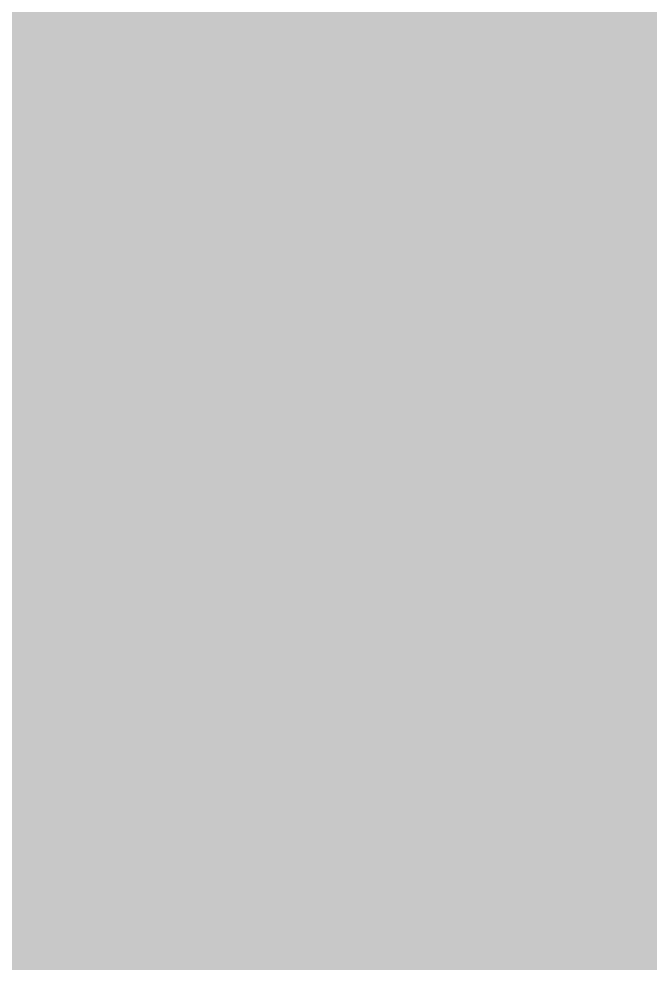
# Model space of a CAD drawing. Header units: millimetres. Extents: x -0.5 to 77.7, y -66.2 to -6.
# Drawn here: x 48.6061 to 48.7085, y -23.548 to -23.3946 of the extents above; entities that cross this region are included whole.
import ezdxf

# ---------------------------------------------------------------- set-up
doc = ezdxf.new("R2010")
doc.units = ezdxf.units.MM
doc.header["$MEASUREMENT"] = 0
doc.layers.add('Inner1', color=7, linetype='Continuous', true_color=0x999966)
doc.layers.add('Top-Silkscreen-Layer', color=7, linetype='Continuous', true_color=0xffcc00)

msp = doc.modelspace()

# ---------------------------------------------------------------- hatches: boundary and pattern name
at = {"layer": 'Inner1'}
msp.add_hatch(color=256, dxfattribs=at).paths.add_polyline_path([(77.23901, -6.45415), (77.23901, -65.68199), (-0.02286, -65.68199), (-0.02286, -6.45415)])
at = {"layer": 'Top-Silkscreen-Layer'}
for points in [[(48.6231, -23.33796), (48.6106, -23.3452), (48.6106, -23.36449), (48.6106, -23.38377), (48.62432, -23.39552), (48.63805, -23.40727), (48.65307, -23.39077), (48.65582, -23.3446)], [(48.6231, -23.4526), (48.60905, -23.478), (48.60751, -23.49618), (48.62279, -23.50524), (48.63808, -23.51431), (48.65058, -23.50491), (48.65226, -23.45525)]]:
    msp.add_hatch(color=256, dxfattribs=at).paths.add_polyline_path(points)

# ---------------------------------------------------------------- linework, layer by layer
at = {"layer": 'Top-Silkscreen-Layer', "const_width": 0.254}
for points in [[(48.72342, -22.99151), (48.72063, -23.05736), (48.75582, -23.00054)], [(48.61435, -23.10973), (48.6031, -23.11901), (48.6031, -23.14092), (48.66415, -23.17106)], [(48.50519, -23.17919), (48.50126, -23.22117), (48.46758, -23.19147), (48.47285, -23.17571), (48.48507, -23.17571)], [(48.8181, -23.22002), (48.83188, -23.29242), (48.8681, -23.2556), (48.8681, -23.2337), (48.85699, -23.22477)], [(48.5071, -23.29154), (48.48738, -23.34358), (48.4581, -23.31185)], [(48.62428, -23.22179), (48.62649, -23.29078), (48.64005, -23.29669), (48.65283, -23.2858), (48.66712, -23.25751), (48.66864, -23.24011), (48.65519, -23.22797)], [(48.71834, -23.23562), (48.72567, -23.27664), (48.73877, -23.28648), (48.75161, -23.27176), (48.76444, -23.25705), (48.75343, -23.23931)], [(48.82408, -23.33462), (48.824, -23.39701), (48.83919, -23.40602), (48.85365, -23.39014), (48.83957, -23.33131)], [(48.6231, -23.33796), (48.6106, -23.3452), (48.6106, -23.36449), (48.6106, -23.38377), (48.62432, -23.39552), (48.63805, -23.40727), (48.65307, -23.39077), (48.65582, -23.3446)], [(48.51003, -23.40118), (48.52664, -23.42023), (48.51188, -23.44133), (48.46391, -23.44167), (48.449, -23.42092), (48.4648, -23.40193)], [(48.82342, -23.45026), (48.80743, -23.4705), (48.80362, -23.48683), (48.81797, -23.5033), (48.85507, -23.50319), (48.86892, -23.48662), (48.8612, -23.46948), (48.83644, -23.44579)], [(48.6231, -23.4526), (48.60905, -23.478), (48.60751, -23.49618), (48.62279, -23.50524), (48.63808, -23.51431), (48.65058, -23.50491), (48.65226, -23.45525)], [(48.6281, -23.56388), (48.62348, -23.61461), (48.63886, -23.62373), (48.65098, -23.61462), (48.6531, -23.57137)], [(48.82278, -23.56761), (48.8106, -23.57458), (48.8106, -23.59426), (48.8106, -23.61394), (48.82426, -23.62274), (48.83792, -23.63153), (48.85142, -23.61605), (48.86491, -23.60057), (48.85925, -23.58632)], [(48.52001, -23.67407), (48.54827, -23.75111), (48.57214, -23.70488), (48.5706, -23.68405), (48.55559, -23.67401)], [(48.82227, -23.68255), (48.8141, -23.72455), (48.85198, -23.72732), (48.86337, -23.71732), (48.85792, -23.6994)], [(48.61981, -23.69524), (48.61128, -23.71016), (48.61649, -23.71961), (48.6356, -23.72907), (48.65471, -23.71961), (48.65991, -23.71016), (48.65139, -23.69524), (48.6356, -23.68033)]]:
    msp.add_lwpolyline(points, close=True, dxfattribs=at)
for points in [[(48.47106, -23.51117), (48.5053, -23.51145), (48.51366, -23.52607), (48.53961, -23.52435), (48.56555, -23.52263), (48.5737, -23.50279), (48.58185, -23.48295), (48.5772, -23.46765), (48.56032, -23.43918), (48.55567, -23.41081), (48.56963, -23.33467), (48.55617, -23.31239), (48.56221, -23.30282), (48.57003, -23.22127)], [(48.47252, -23.61868), (48.50304, -23.61995), (48.55019, -23.63778), (48.56722, -23.63412), (48.57249, -23.6168), (48.53573, -23.53697), (48.4981, -23.58304), (48.4881, -23.58857), (48.4781, -23.58304)]]:
    msp.add_lwpolyline(points, dxfattribs=at)

doc.saveas('drawing.dxf')
